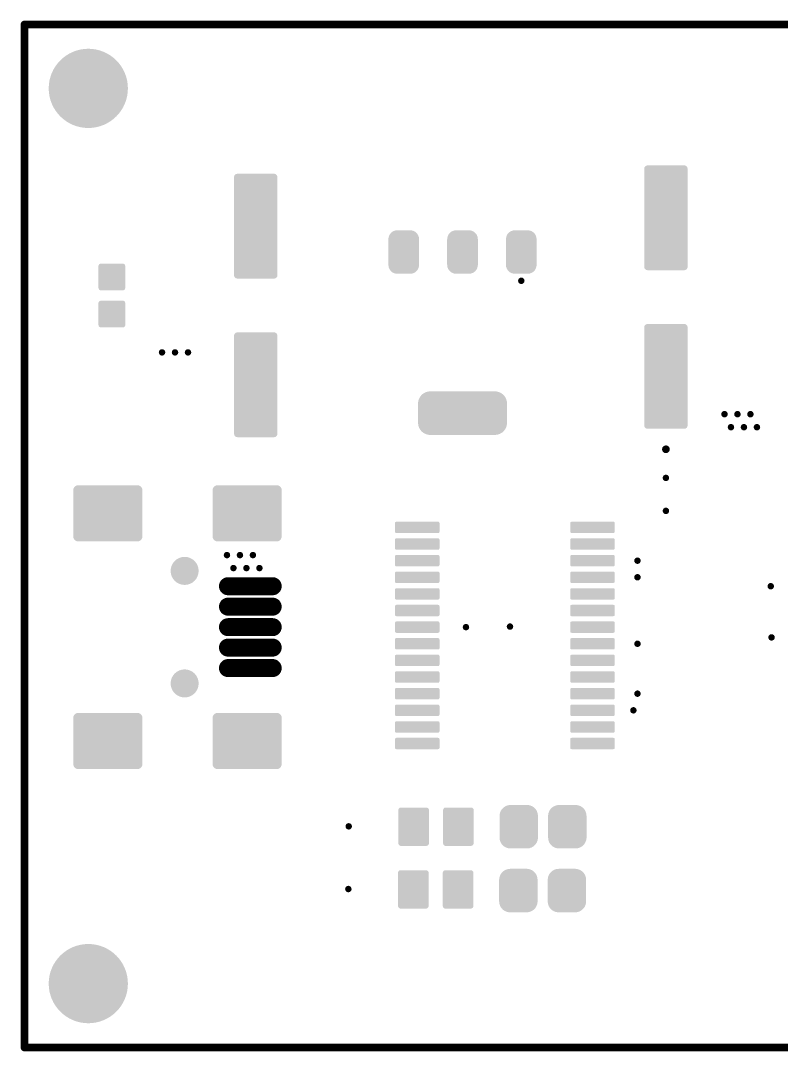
# Model space of a CAD drawing. Header units: millimetres. Extents: x -0.01 to 2.37, y -0.01 to 1.58.
# Drawn here: x -0.006 to 1.166, y -0.006 to 1.581 of the extents above; entities that cross this region are included whole.
import ezdxf

# ---------------------------------------------------------------- set-up
doc = ezdxf.new("R2010")
doc.units = ezdxf.units.MM
doc.layers.get('0').update_dxf_attribs({"linetype": 'CONTINUOUS', "lineweight": 0})
for name, color, linetype, lineweight in [('PCB_KUR_GKO', 130, 'CONTINUOUS', 0), ('PCB_KUR_GTP', 254, 'CONTINUOUS', 0), ('PCB_KUR_GTS', 254, 'CONTINUOUS', 0), ('PCB_KUR_TXT', 254, 'CONTINUOUS', 0)]:
    doc.layers.add(name, color=color, linetype=linetype, lineweight=lineweight)

# ---------------------------------------------------------------- blocks, each defined once
blk = doc.blocks.new('ROUND_3')
h = blk.add_hatch(color=256)
edge = h.paths.add_edge_path(flags=0)
edge.add_arc((0, 0), 0.0059, 0, 360)
blk = doc.blocks.new('CUSTOM_5')
for points in [[(-0.0216, 0.0254), (-0.0215, 0.0261), (0.0216, 0.0254), (0.0214, 0.0261)], [(-0.0216, -0.0254), (-0.0216, 0.0254), (0.0216, -0.0254), (0.0216, 0.0254)], [(-0.0215, 0.0261), (-0.0211, 0.0266), (0.0214, 0.0261), (0.0213, 0.0266)], [(-0.0211, 0.0266), (-0.0207, 0.0272), (0.0213, 0.0266), (0.0206, 0.0272)], [(-0.0207, 0.0272), (-0.0199, 0.0274), (0.0206, 0.0272), (0.0202, 0.0274)], [(-0.0199, 0.0274), (-0.0195, 0.0275), (0.0202, 0.0274), (0.0195, 0.0275)], [(-0.0214, -0.0261), (-0.0216, -0.0254), (0.0215, -0.0261), (0.0216, -0.0254)], [(-0.0213, -0.0266), (-0.0214, -0.0261), (0.0211, -0.0266), (0.0215, -0.0261)], [(-0.0206, -0.0272), (-0.0213, -0.0266), (0.0207, -0.0272), (0.0211, -0.0266)], [(-0.0202, -0.0274), (-0.0206, -0.0272), (0.0199, -0.0274), (0.0207, -0.0272)], [(-0.0195, -0.0275), (-0.0202, -0.0274), (0.0195, -0.0275), (0.0199, -0.0274)]]:
    blk.add_solid(points)
blk = doc.blocks.new('CUSTOM_31')
for points in [[(-0.0315, -0.0756), (-0.0315, 0.0756), (0.0315, -0.0756), (0.0315, 0.0756)], [(-0.0314, 0.0756), (-0.031, 0.0771), (0.0314, 0.0756), (0.0311, 0.0771)], [(-0.031, 0.0772), (-0.0299, 0.0783), (0.031, 0.0772), (0.03, 0.0783)], [(-0.031, 0.0771), (-0.031, 0.0772), (0.0311, 0.0771), (0.031, 0.0772)], [(-0.0299, 0.0783), (-0.0283, 0.0787), (0.0298, 0.0783), (0.0283, 0.0787)], [(-0.0299, 0.0783), (-0.0299, 0.0783), (0.03, 0.0783), (0.0298, 0.0783)], [(-0.0311, -0.0771), (-0.0314, -0.0756), (0.031, -0.0771), (0.0314, -0.0756)], [(-0.031, -0.0772), (-0.0311, -0.0771), (0.031, -0.0772), (0.031, -0.0771)], [(-0.03, -0.0783), (-0.031, -0.0772), (0.0299, -0.0783), (0.031, -0.0772)], [(-0.0283, -0.0787), (-0.0298, -0.0783), (0.0283, -0.0787), (0.0299, -0.0783)]]:
    blk.add_solid(points)
blk = doc.blocks.new('CUSTOM_57')
for points in [[(-0.0325, 0.0062), (-0.0324, 0.0065), (0.0325, 0.0062), (0.0323, 0.0065)], [(-0.0325, -0.0062), (-0.0325, 0.0062), (0.0325, -0.0062), (0.0325, 0.0062)], [(-0.0324, 0.0065), (-0.0319, 0.0068), (0.0323, 0.0065), (0.0321, 0.0068)], [(-0.0319, 0.0068), (-0.0318, 0.0069), (0.0321, 0.0068), (0.0318, 0.0069)], [(-0.0323, -0.0065), (-0.0325, -0.0062), (0.0324, -0.0065), (0.0325, -0.0062)], [(-0.0321, -0.0068), (-0.0323, -0.0065), (0.0319, -0.0068), (0.0324, -0.0065)], [(-0.0318, -0.0069), (-0.0321, -0.0068), (0.0318, -0.0069), (0.0319, -0.0068)]]:
    blk.add_solid(points)
blk = doc.blocks.new('CUSTOM_10')
for points in [[(-0.0187, -0.0168), (-0.0187, 0.0168), (0.0187, -0.0168), (0.0187, 0.0168)], [(-0.0186, 0.0172), (-0.0181, 0.018), (0.0185, 0.0172), (0.0182, 0.018)], [(-0.0186, 0.0168), (-0.0186, 0.0172), (0.0186, 0.0168), (0.0185, 0.0172)], [(-0.0181, 0.018), (-0.018, 0.0182), (0.0182, 0.018), (0.0178, 0.0182)], [(-0.018, 0.0182), (-0.017, 0.0186), (0.0178, 0.0182), (0.0172, 0.0186)], [(-0.017, 0.0186), (-0.0168, 0.0186), (0.0172, 0.0186), (0.0168, 0.0186)], [(-0.0168, 0.0186), (-0.0168, 0.0187), (0.0168, 0.0186), (0.0168, 0.0187)], [(-0.0185, -0.0172), (-0.0186, -0.0168), (0.0186, -0.0172), (0.0186, -0.0168)], [(-0.0182, -0.018), (-0.0185, -0.0172), (0.0181, -0.018), (0.0186, -0.0172)], [(-0.0178, -0.0182), (-0.0182, -0.018), (0.018, -0.0182), (0.0181, -0.018)], [(-0.0172, -0.0186), (-0.0178, -0.0182), (0.017, -0.0186), (0.018, -0.0182)], [(-0.0168, -0.0186), (-0.0172, -0.0186), (0.0168, -0.0186), (0.017, -0.0186)], [(-0.0168, -0.0187), (-0.0168, -0.0186), (0.0168, -0.0187), (0.0168, -0.0186)]]:
    blk.add_solid(points)
blk = doc.blocks.new('OBLONG_58')
at = {"lineweight": 211, "const_width": 0.0197}
blk.add_lwpolyline([(0.0344, 0), (-0.0344, 0)], dxfattribs=at)
at = {"lineweight": 211, "const_width": 0.00985}
for points in [[(-0.0394, 0), (-0.0394, 0, 1), (-0.0295, 0, 1), (-0.0394, 0)], [(0.0295, 0), (0.0295, 0, 1), (0.0394, 0, 1), (0.0295, 0)]]:
    blk.add_lwpolyline(points, format="xyb", dxfattribs=at)
blk = doc.blocks.new('CUSTOM_59')
for points in [[(-0.0492, 0.0363), (-0.0487, 0.0371), (0.0491, 0.0363), (0.0489, 0.0371)], [(-0.0492, 0.0354), (-0.0492, 0.0363), (0.0492, 0.0354), (0.0491, 0.0363)], [(-0.0492, 0.0351), (-0.0492, 0.0354), (0.0492, 0.0351), (0.0492, 0.0354)], [(-0.0492, 0.0348), (-0.0492, 0.0351), (0.0492, 0.0348), (0.0492, 0.0351)], [(-0.0492, -0.0348), (-0.0492, 0.0348), (0.0492, -0.0348), (0.0492, 0.0348)], [(-0.0487, 0.0371), (-0.0484, 0.0378), (0.0489, 0.0371), (0.0483, 0.0378)], [(-0.0484, 0.0378), (-0.0476, 0.0385), (0.0483, 0.0378), (0.0477, 0.0385)], [(-0.0476, 0.0385), (-0.047, 0.039), (0.0477, 0.0385), (0.0468, 0.039)], [(-0.047, 0.039), (-0.0457, 0.0393), (0.0468, 0.039), (0.0462, 0.0393)], [(-0.0457, 0.0393), (-0.0453, 0.0393), (0.0462, 0.0393), (0.0453, 0.0393)], [(-0.0492, -0.0351), (-0.0492, -0.0348), (0.0492, -0.0351), (0.0492, -0.0348)], [(-0.0492, -0.0354), (-0.0492, -0.0351), (0.0492, -0.0354), (0.0492, -0.0351)], [(-0.0491, -0.0363), (-0.0492, -0.0354), (0.0492, -0.0363), (0.0492, -0.0354)], [(-0.0489, -0.0371), (-0.0491, -0.0363), (0.0487, -0.0371), (0.0492, -0.0363)], [(-0.0483, -0.0378), (-0.0489, -0.0371), (0.0484, -0.0378), (0.0487, -0.0371)], [(-0.0477, -0.0385), (-0.0483, -0.0378), (0.0476, -0.0385), (0.0484, -0.0378)], [(-0.0468, -0.039), (-0.0477, -0.0385), (0.047, -0.039), (0.0476, -0.0385)], [(-0.0462, -0.0393), (-0.0468, -0.039), (0.0457, -0.0393), (0.047, -0.039)], [(-0.0453, -0.0393), (-0.0462, -0.0393), (0.0453, -0.0393), (0.0457, -0.0393)]]:
    blk.add_solid(points)
blk = doc.blocks.new('CUSTOM_60')
for points in [[(-0.0256, 0.0176), (-0.0251, 0.0199), (0.0255, 0.0176), (0.0252, 0.0199)], [(-0.0256, 0.0167), (-0.0256, 0.0176), (0.0256, 0.0167), (0.0255, 0.0176)], [(-0.0256, -0.0167), (-0.0256, 0.0167), (0.0256, -0.0167), (0.0256, 0.0167)], [(-0.0251, 0.0199), (-0.025, 0.0207), (0.0252, 0.0199), (0.0249, 0.0207)], [(-0.025, 0.0207), (-0.0239, 0.0229), (0.0249, 0.0207), (0.024, 0.0229)], [(-0.0239, 0.0229), (-0.0236, 0.0236), (0.024, 0.0229), (0.0235, 0.0236)], [(-0.0236, 0.0236), (-0.022, 0.0255), (0.0235, 0.0236), (0.0221, 0.0255)], [(-0.022, 0.0255), (-0.0215, 0.026), (0.0221, 0.0255), (0.0214, 0.026)], [(-0.0215, 0.026), (-0.0195, 0.0275), (0.0214, 0.026), (0.0197, 0.0275)], [(-0.0195, 0.0275), (-0.0189, 0.0279), (0.0197, 0.0275), (0.0188, 0.0279)], [(-0.0189, 0.0279), (-0.0165, 0.0289), (0.0188, 0.0279), (0.0168, 0.0289)], [(-0.0165, 0.0289), (-0.016, 0.0291), (0.0168, 0.0289), (0.0157, 0.0291)], [(-0.016, 0.0291), (-0.0129, 0.0295), (0.0157, 0.0291), (0.0136, 0.0295)], [(-0.0129, 0.0295), (-0.0128, 0.0295), (0.0136, 0.0295), (0.0134, 0.0295)], [(-0.0128, 0.0295), (-0.0128, 0.0295), (0.0134, 0.0295), (0.0128, 0.0295)], [(-0.0255, -0.0176), (-0.0256, -0.0167), (0.0256, -0.0176), (0.0256, -0.0167)], [(-0.0252, -0.0199), (-0.0255, -0.0176), (0.0251, -0.0199), (0.0256, -0.0176)], [(-0.0249, -0.0207), (-0.0252, -0.0199), (0.025, -0.0207), (0.0251, -0.0199)], [(-0.024, -0.0229), (-0.0249, -0.0207), (0.0239, -0.0229), (0.025, -0.0207)], [(-0.0235, -0.0236), (-0.024, -0.0229), (0.0236, -0.0236), (0.0239, -0.0229)], [(-0.0221, -0.0255), (-0.0235, -0.0236), (0.022, -0.0255), (0.0236, -0.0236)], [(-0.0214, -0.0261), (-0.0221, -0.0255), (0.0215, -0.0261), (0.022, -0.0255)], [(-0.0197, -0.0275), (-0.0214, -0.0261), (0.0195, -0.0275), (0.0215, -0.0261)], [(-0.0187, -0.0279), (-0.0197, -0.0275), (0.0189, -0.0279), (0.0195, -0.0275)], [(-0.0168, -0.0289), (-0.0187, -0.0279), (0.0166, -0.0289), (0.0189, -0.0279)], [(-0.0155, -0.0291), (-0.0168, -0.0289), (0.016, -0.0291), (0.0166, -0.0289)], [(-0.0136, -0.0295), (-0.0155, -0.0291), (0.0132, -0.0295), (0.016, -0.0291)], [(-0.0128, -0.0295), (-0.0136, -0.0295), (0.0129, -0.0295), (0.0132, -0.0295)], [(-0.0128, -0.0295), (-0.0128, -0.0295), (0.0128, -0.0295), (0.0129, -0.0295)]]:
    blk.add_solid(points)
blk = doc.blocks.new('CUSTOM_61')
for points in [[(-0.0645, 0.0148), (-0.0643, 0.0173), (0.0645, 0.0148), (0.0643, 0.0173)], [(-0.0643, 0.0173), (-0.0641, 0.0182), (0.0643, 0.0173), (0.0642, 0.0182)], [(-0.0641, 0.0182), (-0.0634, 0.0206), (0.0642, 0.0182), (0.0633, 0.0206)], [(-0.0634, 0.0206), (-0.0629, 0.0214), (0.0633, 0.0206), (0.063, 0.0214)], [(-0.0629, 0.0214), (-0.0616, 0.0236), (0.063, 0.0214), (0.0616, 0.0236)], [(-0.0616, 0.0236), (-0.061, 0.0243), (0.0616, 0.0236), (0.0611, 0.0243)], [(-0.061, 0.0243), (-0.0593, 0.0261), (0.0611, 0.0243), (0.0592, 0.0261)], [(-0.0593, 0.0261), (-0.0585, 0.0266), (0.0592, 0.0261), (0.0586, 0.0266)], [(-0.0585, 0.0266), (-0.0564, 0.028), (0.0586, 0.0266), (0.0563, 0.028)], [(-0.0564, 0.028), (-0.0554, 0.0284), (0.0563, 0.028), (0.0556, 0.0284)], [(-0.0554, 0.0284), (-0.0532, 0.0292), (0.0556, 0.0284), (0.0529, 0.0292)], [(-0.0532, 0.0292), (-0.0517, 0.0293), (0.0529, 0.0292), (0.0523, 0.0293)], [(-0.0517, 0.0293), (-0.0498, 0.0295), (0.0523, 0.0293), (0.0498, 0.0295)], [(-0.0645, 0.0147), (-0.0645, 0.0148), (0.0645, 0.0147), (0.0645, 0.0148)], [(-0.0645, -0.0147), (-0.0645, 0.0147), (0.0645, -0.0147), (0.0645, 0.0147)], [(-0.0645, -0.0148), (-0.0645, -0.0147), (0.0645, -0.0148), (0.0645, -0.0147)], [(-0.0643, -0.0173), (-0.0645, -0.0148), (0.0643, -0.0173), (0.0645, -0.0148)], [(-0.0642, -0.0182), (-0.0643, -0.0173), (0.0641, -0.0182), (0.0643, -0.0173)], [(-0.0633, -0.0206), (-0.0642, -0.0182), (0.0634, -0.0206), (0.0641, -0.0182)], [(-0.063, -0.0214), (-0.0633, -0.0206), (0.0629, -0.0214), (0.0634, -0.0206)], [(-0.0616, -0.0236), (-0.063, -0.0214), (0.0616, -0.0236), (0.0629, -0.0214)], [(-0.0611, -0.0243), (-0.0616, -0.0236), (0.061, -0.0243), (0.0616, -0.0236)], [(-0.0592, -0.0261), (-0.0611, -0.0243), (0.0593, -0.0261), (0.061, -0.0243)], [(-0.0586, -0.0266), (-0.0592, -0.0261), (0.0585, -0.0266), (0.0593, -0.0261)], [(-0.0563, -0.028), (-0.0586, -0.0266), (0.0564, -0.028), (0.0585, -0.0266)], [(-0.0556, -0.0284), (-0.0563, -0.028), (0.0554, -0.0284), (0.0564, -0.028)], [(-0.0529, -0.0292), (-0.0556, -0.0284), (0.0532, -0.0292), (0.0554, -0.0284)], [(-0.0523, -0.0293), (-0.0529, -0.0292), (0.0517, -0.0293), (0.0532, -0.0292)], [(-0.0498, -0.0295), (-0.0523, -0.0293), (0.0498, -0.0295), (0.0517, -0.0293)]]:
    blk.add_solid(points)
blk = doc.blocks.new('CUSTOM_62')
for points in [[(-0.0197, -0.0197), (-0.0197, 0.0197), (0.0197, -0.0197), (0.0197, 0.0197)], [(-0.0196, 0.0211), (-0.0191, 0.0225), (0.0195, 0.0211), (0.0193, 0.0225)], [(-0.0196, 0.0197), (-0.0196, 0.0211), (0.0196, 0.0197), (0.0195, 0.0211)], [(-0.0191, 0.0225), (-0.0188, 0.0238), (0.0193, 0.0225), (0.0187, 0.0238)], [(-0.0188, 0.0238), (-0.018, 0.025), (0.0187, 0.0238), (0.0181, 0.025)], [(-0.018, 0.025), (-0.0173, 0.0261), (0.0181, 0.025), (0.0171, 0.0261)], [(-0.0173, 0.0261), (-0.0161, 0.0271), (0.0171, 0.0261), (0.0163, 0.0271)], [(-0.0161, 0.0271), (-0.0152, 0.028), (0.0163, 0.0271), (0.015, 0.028)], [(-0.0152, 0.028), (-0.0137, 0.0287), (0.015, 0.028), (0.0139, 0.0287)], [(-0.0137, 0.0287), (-0.0126, 0.0291), (0.0139, 0.0287), (0.0123, 0.0291)], [(-0.0126, 0.0291), (-0.0105, 0.0294), (0.0123, 0.0291), (0.0112, 0.0294)], [(-0.0105, 0.0294), (-0.0098, 0.0295), (0.0112, 0.0294), (0.0098, 0.0295)], [(-0.0195, -0.0211), (-0.0196, -0.0197), (0.0196, -0.0211), (0.0196, -0.0197)], [(-0.0193, -0.0225), (-0.0195, -0.0211), (0.0191, -0.0225), (0.0196, -0.0211)], [(-0.0187, -0.0238), (-0.0193, -0.0225), (0.0188, -0.0238), (0.0191, -0.0225)], [(-0.0181, -0.025), (-0.0187, -0.0238), (0.018, -0.025), (0.0188, -0.0238)], [(-0.0171, -0.0261), (-0.0181, -0.025), (0.0173, -0.0261), (0.018, -0.025)], [(-0.0163, -0.0271), (-0.0171, -0.0261), (0.0161, -0.0271), (0.0173, -0.0261)], [(-0.015, -0.028), (-0.0163, -0.0271), (0.0152, -0.028), (0.0161, -0.0271)], [(-0.0139, -0.0287), (-0.015, -0.028), (0.0137, -0.0287), (0.0152, -0.028)], [(-0.0123, -0.0291), (-0.0139, -0.0287), (0.0126, -0.0291), (0.0137, -0.0287)], [(-0.0112, -0.0294), (-0.0123, -0.0291), (0.0105, -0.0294), (0.0126, -0.0291)], [(-0.0098, -0.0295), (-0.0112, -0.0294), (0.0098, -0.0295), (0.0105, -0.0294)]]:
    blk.add_solid(points)
blk = doc.blocks.new('CUSTOM_20')
for points in [[(-0.0236, 0.0254), (-0.0235, 0.0264), (0.0236, 0.0254), (0.0234, 0.0264)], [(-0.0236, 0.0251), (-0.0236, 0.0254), (0.0236, 0.0251), (0.0236, 0.0254)], [(-0.0236, 0.0248), (-0.0236, 0.0251), (0.0236, 0.0248), (0.0236, 0.0251)], [(-0.0236, -0.0248), (-0.0236, 0.0248), (0.0236, -0.0248), (0.0236, 0.0248)], [(-0.0235, 0.0264), (-0.0231, 0.0272), (0.0234, 0.0264), (0.0233, 0.0272)], [(-0.0231, 0.0272), (-0.0227, 0.028), (0.0233, 0.0272), (0.0226, 0.028)], [(-0.0227, 0.028), (-0.022, 0.0286), (0.0226, 0.028), (0.0221, 0.0286)], [(-0.022, 0.0286), (-0.0213, 0.0292), (0.0221, 0.0286), (0.0211, 0.0292)], [(-0.0213, 0.0292), (-0.0201, 0.0294), (0.0211, 0.0292), (0.0205, 0.0294)], [(-0.0201, 0.0294), (-0.0195, 0.0295), (0.0205, 0.0294), (0.0195, 0.0295)], [(-0.0236, -0.0251), (-0.0236, -0.0248), (0.0236, -0.0251), (0.0236, -0.0248)], [(-0.0236, -0.0254), (-0.0236, -0.0251), (0.0236, -0.0254), (0.0236, -0.0251)], [(-0.0234, -0.0264), (-0.0236, -0.0254), (0.0235, -0.0264), (0.0236, -0.0254)], [(-0.0233, -0.0272), (-0.0234, -0.0264), (0.0231, -0.0272), (0.0235, -0.0264)], [(-0.0226, -0.028), (-0.0233, -0.0272), (0.0227, -0.028), (0.0231, -0.0272)], [(-0.0221, -0.0286), (-0.0226, -0.028), (0.022, -0.0286), (0.0227, -0.028)], [(-0.0211, -0.0292), (-0.0221, -0.0286), (0.0213, -0.0292), (0.022, -0.0286)], [(-0.0205, -0.0294), (-0.0211, -0.0292), (0.0201, -0.0294), (0.0213, -0.0292)], [(-0.0195, -0.0295), (-0.0205, -0.0294), (0.0195, -0.0295), (0.0201, -0.0294)]]:
    blk.add_solid(points)
blk = doc.blocks.new('CUSTOM_67')
for points in [[(-0.0318, 0.0792), (-0.0303, 0.0803), (0.0319, 0.0792), (0.0303, 0.0803)], [(-0.0303, 0.0803), (-0.0301, 0.0803), (0.0303, 0.0803), (0.0302, 0.0803)], [(-0.0301, 0.0803), (-0.0283, 0.0807), (0.0302, 0.0803), (0.0283, 0.0807)], [(-0.0334, 0.0756), (-0.0331, 0.0774), (0.0334, 0.0756), (0.033, 0.0774)], [(-0.0334, -0.0756), (-0.0334, 0.0756), (0.0334, -0.0756), (0.0334, 0.0756)], [(-0.0331, 0.0774), (-0.033, 0.0776), (0.033, 0.0774), (0.033, 0.0776)], [(-0.033, 0.0776), (-0.032, 0.0791), (0.033, 0.0776), (0.0319, 0.0791)], [(-0.032, 0.0791), (-0.0318, 0.0792), (0.0319, 0.0791), (0.0319, 0.0792)], [(-0.033, -0.0774), (-0.0334, -0.0756), (0.0331, -0.0774), (0.0334, -0.0756)], [(-0.033, -0.0776), (-0.033, -0.0774), (0.033, -0.0776), (0.0331, -0.0774)], [(-0.0319, -0.0791), (-0.033, -0.0776), (0.032, -0.0791), (0.033, -0.0776)], [(-0.0319, -0.0792), (-0.0319, -0.0791), (0.0318, -0.0792), (0.032, -0.0791)], [(-0.0303, -0.0803), (-0.0319, -0.0792), (0.0303, -0.0803), (0.0318, -0.0792)], [(-0.0302, -0.0803), (-0.0303, -0.0803), (0.0301, -0.0803), (0.0303, -0.0803)], [(-0.0283, -0.0807), (-0.0302, -0.0803), (0.0283, -0.0807), (0.0301, -0.0803)]]:
    blk.add_solid(points)
blk = doc.blocks.new('CUSTOM_71')
for points in [[(-0.0344, 0.0062), (-0.0342, 0.0074), (0.0344, 0.0062), (0.0341, 0.0074)], [(-0.0344, -0.0062), (-0.0344, 0.0062), (0.0344, -0.0062), (0.0344, 0.0062)], [(-0.0342, 0.0074), (-0.034, 0.0076), (0.0341, 0.0074), (0.0341, 0.0076)], [(-0.034, 0.0076), (-0.0332, 0.0085), (0.0341, 0.0076), (0.0331, 0.0085)], [(-0.0332, 0.0085), (-0.0328, 0.0086), (0.0331, 0.0085), (0.033, 0.0086)], [(-0.0328, 0.0086), (-0.0318, 0.0088), (0.033, 0.0086), (0.0318, 0.0088)], [(-0.0341, -0.0074), (-0.0344, -0.0062), (0.0342, -0.0074), (0.0344, -0.0062)], [(-0.0341, -0.0076), (-0.0341, -0.0074), (0.034, -0.0076), (0.0342, -0.0074)], [(-0.0331, -0.0085), (-0.0341, -0.0076), (0.0332, -0.0085), (0.034, -0.0076)], [(-0.033, -0.0086), (-0.0331, -0.0085), (0.0328, -0.0086), (0.0332, -0.0085)], [(-0.0318, -0.0088), (-0.033, -0.0086), (0.0318, -0.0088), (0.0328, -0.0086)]]:
    blk.add_solid(points)
blk = doc.blocks.new('CUSTOM_28')
for points in [[(-0.0206, 0.0175), (-0.0201, 0.0185), (0.0205, 0.0175), (0.0202, 0.0185)], [(-0.0206, 0.0168), (-0.0206, 0.0175), (0.0206, 0.0168), (0.0205, 0.0175)], [(-0.0206, -0.0168), (-0.0206, 0.0168), (0.0206, -0.0168), (0.0206, 0.0168)], [(-0.0201, 0.0185), (-0.0199, 0.0191), (0.0202, 0.0185), (0.0198, 0.0191)], [(-0.0199, 0.0191), (-0.019, 0.0199), (0.0198, 0.0191), (0.0191, 0.0199)], [(-0.019, 0.0199), (-0.0185, 0.0202), (0.0191, 0.0199), (0.0183, 0.0202)], [(-0.0185, 0.0202), (-0.0171, 0.0206), (0.0183, 0.0202), (0.0175, 0.0206)], [(-0.0171, 0.0206), (-0.0168, 0.0206), (0.0175, 0.0206), (0.0168, 0.0206)], [(-0.0205, -0.0175), (-0.0206, -0.0168), (0.0206, -0.0175), (0.0206, -0.0168)], [(-0.0202, -0.0185), (-0.0205, -0.0175), (0.0201, -0.0185), (0.0206, -0.0175)], [(-0.0198, -0.0191), (-0.0202, -0.0185), (0.0199, -0.0191), (0.0201, -0.0185)], [(-0.0191, -0.0199), (-0.0198, -0.0191), (0.019, -0.0199), (0.0199, -0.0191)], [(-0.0183, -0.0202), (-0.0191, -0.0199), (0.0185, -0.0202), (0.019, -0.0199)], [(-0.0175, -0.0206), (-0.0183, -0.0202), (0.0171, -0.0206), (0.0185, -0.0202)], [(-0.0168, -0.0206), (-0.0175, -0.0206), (0.0168, -0.0206), (0.0171, -0.0206)]]:
    blk.add_solid(points)
blk = doc.blocks.new('OBLONG_72')
at = {"lineweight": 211, "const_width": 0.0277}
blk.add_lwpolyline([(0.0344, 0), (-0.0344, 0)], dxfattribs=at)
at = {"lineweight": 211, "const_width": 0.0138}
for points in [[(-0.0414, 0), (-0.0414, 0, 1), (-0.0275, 0, 1), (-0.0414, 0)], [(0.0275, 0), (0.0275, 0, 1), (0.0414, 0, 1), (0.0275, 0)]]:
    blk.add_lwpolyline(points, format="xyb", dxfattribs=at)
blk = doc.blocks.new('CUSTOM_73')
for points in [[(-0.0532, 0.0354), (-0.0529, 0.0378), (0.0532, 0.0354), (0.0529, 0.0378)], [(-0.0532, 0.035), (-0.0532, 0.0354), (0.0532, 0.035), (0.0532, 0.0354)], [(-0.0532, 0.0345), (-0.0532, 0.035), (0.0532, 0.0345), (0.0532, 0.035)], [(-0.0532, -0.0345), (-0.0532, 0.0345), (0.0532, -0.0345), (0.0532, 0.0345)], [(-0.0529, 0.0378), (-0.0528, 0.0379), (0.0529, 0.0378), (0.0529, 0.0379)], [(-0.0528, 0.0379), (-0.0518, 0.04), (0.0529, 0.0379), (0.0518, 0.04)], [(-0.0518, 0.04), (-0.0517, 0.0401), (0.0518, 0.04), (0.0517, 0.0401)], [(-0.0517, 0.0401), (-0.05, 0.0418), (0.0517, 0.0401), (0.05, 0.0418)], [(-0.05, 0.0418), (-0.0499, 0.0419), (0.05, 0.0418), (0.0499, 0.0419)], [(-0.0499, 0.0419), (-0.0478, 0.043), (0.0499, 0.0419), (0.0477, 0.043)], [(-0.0475, 0.043), (-0.0453, 0.0433), (0.0477, 0.043), (0.0453, 0.0433)], [(-0.0532, -0.035), (-0.0532, -0.0345), (0.0532, -0.035), (0.0532, -0.0345)], [(-0.0532, -0.0354), (-0.0532, -0.035), (0.0532, -0.0354), (0.0532, -0.035)], [(-0.0529, -0.0378), (-0.0532, -0.0354), (0.0529, -0.0378), (0.0532, -0.0354)], [(-0.0529, -0.0379), (-0.0529, -0.0378), (0.0528, -0.0379), (0.0529, -0.0378)], [(-0.0518, -0.04), (-0.0529, -0.0379), (0.0518, -0.04), (0.0528, -0.0379)], [(-0.0517, -0.0401), (-0.0518, -0.04), (0.0517, -0.0401), (0.0518, -0.04)], [(-0.05, -0.0418), (-0.0517, -0.0401), (0.05, -0.0418), (0.0517, -0.0401)], [(-0.0499, -0.0419), (-0.05, -0.0418), (0.0499, -0.0419), (0.05, -0.0418)], [(-0.0477, -0.043), (-0.0499, -0.0419), (0.0478, -0.043), (0.0499, -0.0419)], [(-0.0453, -0.0433), (-0.0477, -0.043), (0.0453, -0.0433), (0.0475, -0.043)], [(-0.0477, -0.043), (-0.0477, -0.043), (0.0475, -0.043), (0.0478, -0.043)]]:
    blk.add_solid(points)
blk = doc.blocks.new('CUSTOM_74')
for points in [[(-0.0203, 0.0316), (-0.0199, 0.0319), (0.0205, 0.0316), (0.0198, 0.0319)], [(-0.0199, 0.0319), (-0.0168, 0.0329), (0.0198, 0.0319), (0.0171, 0.0329)], [(-0.0168, 0.0329), (-0.0164, 0.0331), (0.0171, 0.0329), (0.0162, 0.0331)], [(-0.0164, 0.0331), (-0.0128, 0.0335), (0.0162, 0.0331), (0.0135, 0.0335)], [(-0.0128, 0.0335), (-0.0128, 0.0335), (0.0135, 0.0335), (0.0134, 0.0335)], [(-0.0128, 0.0335), (-0.0128, 0.0335), (0.0134, 0.0335), (0.0128, 0.0335)], [(-0.0296, 0.0174), (-0.0291, 0.0204), (0.0295, 0.0174), (0.0292, 0.0204)], [(-0.0296, 0.0167), (-0.0296, 0.0174), (0.0296, 0.0167), (0.0295, 0.0174)], [(-0.0296, -0.0167), (-0.0296, 0.0167), (0.0296, -0.0167), (0.0296, 0.0167)], [(-0.0291, 0.0204), (-0.029, 0.021), (0.0292, 0.0204), (0.029, 0.021)], [(-0.029, 0.021), (-0.0279, 0.0238), (0.029, 0.021), (0.028, 0.0238)], [(-0.0279, 0.0238), (-0.0277, 0.0244), (0.028, 0.0238), (0.0277, 0.0244)], [(-0.0277, 0.0244), (-0.026, 0.027), (0.0277, 0.0244), (0.0261, 0.027)], [(-0.026, 0.027), (-0.0257, 0.0274), (0.0261, 0.027), (0.0256, 0.0274)], [(-0.0257, 0.0274), (-0.0234, 0.0296), (0.0256, 0.0274), (0.0235, 0.0296)], [(-0.0234, 0.0296), (-0.023, 0.03), (0.0235, 0.0296), (0.023, 0.03)], [(-0.023, 0.03), (-0.0203, 0.0316), (0.023, 0.03), (0.0205, 0.0316)], [(-0.0295, -0.0174), (-0.0296, -0.0167), (0.0296, -0.0174), (0.0296, -0.0167)], [(-0.0292, -0.0204), (-0.0295, -0.0174), (0.0291, -0.0204), (0.0296, -0.0174)], [(-0.029, -0.021), (-0.0292, -0.0204), (0.029, -0.021), (0.0291, -0.0204)], [(-0.028, -0.0238), (-0.029, -0.021), (0.0279, -0.0238), (0.029, -0.021)], [(-0.0277, -0.0244), (-0.028, -0.0238), (0.0277, -0.0244), (0.0279, -0.0238)], [(-0.0261, -0.027), (-0.0277, -0.0244), (0.026, -0.027), (0.0277, -0.0244)], [(-0.0256, -0.0274), (-0.0261, -0.027), (0.0257, -0.0274), (0.026, -0.027)], [(-0.0235, -0.0296), (-0.0256, -0.0274), (0.0234, -0.0296), (0.0257, -0.0274)], [(-0.023, -0.03), (-0.0235, -0.0296), (0.023, -0.03), (0.0234, -0.0296)], [(-0.0205, -0.0316), (-0.023, -0.03), (0.0203, -0.0316), (0.023, -0.03)], [(-0.0198, -0.0319), (-0.0205, -0.0316), (0.0199, -0.0319), (0.0203, -0.0316)], [(-0.0171, -0.0329), (-0.0198, -0.0319), (0.0168, -0.0329), (0.0199, -0.0319)], [(-0.0162, -0.0331), (-0.0171, -0.0329), (0.0164, -0.0331), (0.0168, -0.0329)], [(-0.0135, -0.0335), (-0.0162, -0.0331), (0.0128, -0.0335), (0.0164, -0.0331)]]:
    blk.add_solid(points)
blk = doc.blocks.new('CUSTOM_75')
for points in [[(-0.0592, 0.0309), (-0.0573, 0.032), (0.0594, 0.0309), (0.0571, 0.032)], [(-0.0573, 0.032), (-0.0556, 0.0325), (0.0571, 0.032), (0.0559, 0.0325)], [(-0.0556, 0.0325), (-0.0536, 0.0332), (0.0559, 0.0325), (0.0532, 0.0332)], [(-0.0536, 0.0332), (-0.0512, 0.0334), (0.0532, 0.0332), (0.0521, 0.0334)], [(-0.0512, 0.0334), (-0.0498, 0.0335), (0.0521, 0.0334), (0.0498, 0.0335)], [(-0.0685, 0.0148), (-0.0684, 0.0171), (0.0685, 0.0148), (0.0683, 0.0171)], [(-0.0684, 0.0171), (-0.0681, 0.0186), (0.0683, 0.0171), (0.0682, 0.0186)], [(-0.0681, 0.0186), (-0.0675, 0.0209), (0.0682, 0.0186), (0.0674, 0.0209)], [(-0.0675, 0.0209), (-0.0669, 0.0223), (0.0674, 0.0209), (0.067, 0.0223)], [(-0.0669, 0.0223), (-0.0659, 0.0244), (0.067, 0.0223), (0.0658, 0.0244)], [(-0.0659, 0.0244), (-0.0649, 0.0257), (0.0658, 0.0244), (0.0651, 0.0257)], [(-0.0649, 0.0257), (-0.0636, 0.0275), (0.0651, 0.0257), (0.0635, 0.0275)], [(-0.0636, 0.0275), (-0.0624, 0.0286), (0.0635, 0.0275), (0.0625, 0.0286)], [(-0.0624, 0.0286), (-0.0607, 0.0301), (0.0625, 0.0286), (0.0605, 0.0301)], [(-0.0607, 0.0301), (-0.0592, 0.0309), (0.0605, 0.0301), (0.0594, 0.0309)], [(-0.0685, 0.0147), (-0.0685, 0.0148), (0.0685, 0.0147), (0.0685, 0.0148)], [(-0.0685, -0.0147), (-0.0685, 0.0147), (0.0685, -0.0147), (0.0685, 0.0147)], [(-0.0685, -0.0148), (-0.0685, -0.0147), (0.0685, -0.0148), (0.0685, -0.0147)], [(-0.0683, -0.0171), (-0.0685, -0.0148), (0.0684, -0.0171), (0.0685, -0.0148)], [(-0.0682, -0.0186), (-0.0683, -0.0171), (0.0681, -0.0186), (0.0684, -0.0171)], [(-0.0674, -0.0209), (-0.0682, -0.0186), (0.0675, -0.0209), (0.0681, -0.0186)], [(-0.067, -0.0223), (-0.0674, -0.0209), (0.0669, -0.0223), (0.0675, -0.0209)], [(-0.0658, -0.0244), (-0.067, -0.0223), (0.0659, -0.0244), (0.0669, -0.0223)], [(-0.0651, -0.0257), (-0.0658, -0.0244), (0.0649, -0.0257), (0.0659, -0.0244)], [(-0.0635, -0.0275), (-0.0651, -0.0257), (0.0636, -0.0275), (0.0649, -0.0257)], [(-0.0625, -0.0286), (-0.0635, -0.0275), (0.0624, -0.0286), (0.0636, -0.0275)], [(-0.0605, -0.0301), (-0.0625, -0.0286), (0.0607, -0.0301), (0.0624, -0.0286)], [(-0.0594, -0.0309), (-0.0605, -0.0301), (0.0592, -0.0309), (0.0607, -0.0301)], [(-0.0571, -0.032), (-0.0594, -0.0309), (0.0573, -0.032), (0.0592, -0.0309)], [(-0.0559, -0.0325), (-0.0571, -0.032), (0.0556, -0.0325), (0.0573, -0.032)], [(-0.0532, -0.0332), (-0.0559, -0.0325), (0.0536, -0.0332), (0.0556, -0.0325)], [(-0.0521, -0.0334), (-0.0532, -0.0332), (0.0512, -0.0334), (0.0536, -0.0332)], [(-0.0498, -0.0335), (-0.0521, -0.0334), (0.0498, -0.0335), (0.0512, -0.0334)]]:
    blk.add_solid(points)
blk = doc.blocks.new('CUSTOM_76')
for points in [[(-0.0175, 0.0311), (-0.0163, 0.032), (0.0177, 0.0311), (0.016, 0.032)], [(-0.0163, 0.032), (-0.0145, 0.0326), (0.016, 0.032), (0.0148, 0.0326)], [(-0.0145, 0.0326), (-0.0131, 0.0331), (0.0148, 0.0326), (0.0127, 0.0331)], [(-0.0131, 0.0331), (-0.0108, 0.0334), (0.0127, 0.0331), (0.0116, 0.0334)], [(-0.0108, 0.0334), (-0.0098, 0.0335), (0.0116, 0.0334), (0.0098, 0.0335)], [(-0.0237, -0.0197), (-0.0237, 0.0197), (0.0237, -0.0197), (0.0237, 0.0197)], [(-0.0236, 0.0197), (-0.0235, 0.0214), (0.0236, 0.0197), (0.0234, 0.0214)], [(-0.0235, 0.0214), (-0.0231, 0.023), (0.0234, 0.0214), (0.0233, 0.023)], [(-0.0231, 0.023), (-0.0227, 0.0246), (0.0233, 0.023), (0.0226, 0.0246)], [(-0.0227, 0.0246), (-0.022, 0.0261), (0.0226, 0.0246), (0.0221, 0.0261)], [(-0.022, 0.0261), (-0.0212, 0.0276), (0.0221, 0.0261), (0.0211, 0.0276)], [(-0.0212, 0.0276), (-0.0201, 0.0288), (0.0211, 0.0276), (0.0202, 0.0288)], [(-0.0201, 0.0288), (-0.019, 0.0301), (0.0202, 0.0288), (0.0188, 0.0301)], [(-0.019, 0.0301), (-0.0175, 0.0311), (0.0188, 0.0301), (0.0177, 0.0311)], [(-0.0234, -0.0214), (-0.0236, -0.0197), (0.0235, -0.0214), (0.0236, -0.0197)], [(-0.0233, -0.023), (-0.0234, -0.0214), (0.0231, -0.023), (0.0235, -0.0214)], [(-0.0226, -0.0246), (-0.0233, -0.023), (0.0227, -0.0246), (0.0231, -0.023)], [(-0.0221, -0.0261), (-0.0226, -0.0246), (0.022, -0.0261), (0.0227, -0.0246)], [(-0.0211, -0.0276), (-0.0221, -0.0261), (0.0212, -0.0276), (0.022, -0.0261)], [(-0.0202, -0.0288), (-0.0211, -0.0276), (0.0201, -0.0288), (0.0212, -0.0276)], [(-0.0188, -0.0301), (-0.0202, -0.0288), (0.019, -0.0301), (0.0201, -0.0288)], [(-0.0177, -0.0311), (-0.0188, -0.0301), (0.0175, -0.0311), (0.019, -0.0301)], [(-0.016, -0.032), (-0.0177, -0.0311), (0.0163, -0.032), (0.0175, -0.0311)], [(-0.0148, -0.0326), (-0.016, -0.032), (0.0145, -0.0326), (0.0163, -0.032)], [(-0.0127, -0.0331), (-0.0148, -0.0326), (0.0131, -0.0331), (0.0145, -0.0326)], [(-0.0116, -0.0334), (-0.0127, -0.0331), (0.0108, -0.0334), (0.0131, -0.0331)], [(-0.0098, -0.0335), (-0.0116, -0.0334), (0.0098, -0.0335), (0.0108, -0.0334)]]:
    blk.add_solid(points)
blk = doc.blocks.new('ROUND_22')
h = blk.add_hatch(color=256)
edge = h.paths.add_edge_path(flags=0)
edge.add_arc((0, 0), 0.061, 0, 360)
blk = doc.blocks.new('ROUND_23')
h = blk.add_hatch(color=256)
edge = h.paths.add_edge_path(flags=0)
edge.add_arc((0, 0), 0.0216, 0, 360)
blk = doc.blocks.new('ROUND_8')
h = blk.add_hatch(color=256)
edge = h.paths.add_edge_path(flags=0)
edge.add_arc((0, 0), 0.005, 0, 360)
blk = doc.blocks.new('ROUND_78')
h = blk.add_hatch(color=256)
edge = h.paths.add_edge_path(flags=0)
edge.add_arc((0, 0), 0.006, 0, 360)
blk = doc.blocks.new('ROUND_14')
h = blk.add_hatch(color=256)
edge = h.paths.add_edge_path(flags=0)
edge.add_arc((0, 0), 0.0197, 0, 360)
blk = doc.blocks.new('ROUND_12')
h = blk.add_hatch(color=256)
edge = h.paths.add_edge_path(flags=0)
edge.add_arc((0, 0), 0.059, 0, 360)

msp = doc.modelspace()

# ---------------------------------------------------------------- linework, layer by layer
at = {"layer": 'PCB_KUR_GKO', "lineweight": 211, "const_width": 0.0118}
for points in [[(0, 0), (0, 1.5748)], [(0, 1.5748), (2.3622, 1.5748)], [(0, 0), (2.3622, 0)]]:
    msp.add_lwpolyline(points, dxfattribs=at)

# ---------------------------------------------------------------- block references
at = {"layer": 'PCB_KUR_GKO'}
for p in [(0, 1.5748), (0, 0), (0, 0)]:
    msp.add_blockref('ROUND_3', p, dxfattribs=at)
at = {"layer": 'PCB_KUR_GTP'}
for name, p in [('CUSTOM_31', (0.9882, 1.2772)), ('CUSTOM_31', (0.3563, 1.2643)), ('CUSTOM_62', (0.5843, 1.2245)), ('CUSTOM_62', (0.6749, 1.2245)), ('CUSTOM_62', (0.7654, 1.2245)), ('CUSTOM_10', (0.1347, 1.1861)), ('CUSTOM_10', (0.1347, 1.129)), ('CUSTOM_31', (0.9882, 1.0331)), ('CUSTOM_31', (0.3563, 1.0202)), ('CUSTOM_61', (0.6749, 0.9765)), ('CUSTOM_59', (0.1285, 0.8223)), ('CUSTOM_59', (0.3431, 0.8223)), ('CUSTOM_57', (0.6051, 0.8006)), ('CUSTOM_57', (0.8751, 0.8006)), ('CUSTOM_57', (0.6051, 0.775)), ('CUSTOM_57', (0.8751, 0.775)), ('CUSTOM_57', (0.6051, 0.7494)), ('CUSTOM_57', (0.8751, 0.7494)), ('CUSTOM_57', (0.6051, 0.7239)), ('CUSTOM_57', (0.8751, 0.7239)), ('OBLONG_58', (0.348, 0.7101)), ('CUSTOM_57', (0.6051, 0.6983)), ('CUSTOM_57', (0.8751, 0.6983)), ('OBLONG_58', (0.348, 0.6786)), ('CUSTOM_57', (0.6051, 0.6727)), ('CUSTOM_57', (0.8751, 0.6727)), ('OBLONG_58', (0.348, 0.6471)), ('CUSTOM_57', (0.6051, 0.6471)), ('CUSTOM_57', (0.8751, 0.6471)), ('OBLONG_58', (0.348, 0.6156)), ('CUSTOM_57', (0.6051, 0.6215)), ('CUSTOM_57', (0.8751, 0.6215)), ('OBLONG_58', (0.348, 0.5841)), ('CUSTOM_57', (0.6051, 0.5959)), ('CUSTOM_57', (0.8751, 0.5959)), ('CUSTOM_57', (0.6051, 0.5703)), ('CUSTOM_57', (0.8751, 0.5703)), ('CUSTOM_57', (0.6051, 0.5447)), ('CUSTOM_57', (0.8751, 0.5447)), ('CUSTOM_57', (0.6051, 0.5191)), ('CUSTOM_57', (0.8751, 0.5191)), ('CUSTOM_59', (0.1285, 0.4719)), ('CUSTOM_59', (0.3431, 0.4719)), ('CUSTOM_57', (0.6051, 0.4935)), ('CUSTOM_57', (0.8751, 0.4935)), ('CUSTOM_57', (0.6051, 0.468)), ('CUSTOM_57', (0.8751, 0.468)), ('CUSTOM_5', (0.5996, 0.3399)), ('CUSTOM_5', (0.6685, 0.3399)), ('CUSTOM_60', (0.7615, 0.3399)), ('CUSTOM_60', (0.8363, 0.3399)), ('CUSTOM_5', (0.5991, 0.2434)), ('CUSTOM_5', (0.668, 0.2434)), ('CUSTOM_60', (0.7609, 0.2416)), ('CUSTOM_60', (0.8357, 0.2416))]:
    msp.add_blockref(name, p, dxfattribs=at)
at = {"layer": 'PCB_KUR_GTS'}
for name, p in [('ROUND_22', (0.0984, 1.4764)), ('CUSTOM_67', (0.9882, 1.2772)), ('CUSTOM_67', (0.3563, 1.2643)), ('CUSTOM_76', (0.5843, 1.2245)), ('CUSTOM_76', (0.6749, 1.2245)), ('CUSTOM_76', (0.7654, 1.2245)), ('CUSTOM_28', (0.1347, 1.1861)), ('CUSTOM_28', (0.1347, 1.129)), ('CUSTOM_67', (0.9882, 1.0331)), ('CUSTOM_67', (0.3563, 1.0202)), ('CUSTOM_75', (0.6749, 0.9765)), ('CUSTOM_73', (0.1285, 0.8223)), ('CUSTOM_73', (0.3431, 0.8223)), ('CUSTOM_71', (0.6051, 0.8006)), ('CUSTOM_71', (0.8751, 0.8006)), ('CUSTOM_71', (0.6051, 0.775)), ('CUSTOM_71', (0.8751, 0.775)), ('ROUND_23', (0.2468, 0.7337)), ('CUSTOM_71', (0.6051, 0.7494)), ('CUSTOM_71', (0.8751, 0.7494)), ('CUSTOM_71', (0.6051, 0.7239)), ('CUSTOM_71', (0.8751, 0.7239)), ('OBLONG_72', (0.348, 0.7101)), ('CUSTOM_71', (0.6051, 0.6983)), ('CUSTOM_71', (0.8751, 0.6983)), ('OBLONG_72', (0.348, 0.6786)), ('CUSTOM_71', (0.6051, 0.6727)), ('CUSTOM_71', (0.8751, 0.6727)), ('OBLONG_72', (0.348, 0.6471)), ('CUSTOM_71', (0.6051, 0.6471)), ('CUSTOM_71', (0.8751, 0.6471)), ('OBLONG_72', (0.348, 0.6156)), ('CUSTOM_71', (0.6051, 0.6215)), ('CUSTOM_71', (0.8751, 0.6215)), ('CUSTOM_71', (0.6051, 0.5959)), ('CUSTOM_71', (0.8751, 0.5959)), ('OBLONG_72', (0.348, 0.5841)), ('ROUND_23', (0.2468, 0.5605)), ('CUSTOM_71', (0.6051, 0.5703)), ('CUSTOM_71', (0.8751, 0.5703)), ('CUSTOM_71', (0.6051, 0.5447)), ('CUSTOM_71', (0.8751, 0.5447)), ('CUSTOM_71', (0.6051, 0.5191)), ('CUSTOM_71', (0.8751, 0.5191)), ('CUSTOM_73', (0.1285, 0.4719)), ('CUSTOM_73', (0.3431, 0.4719)), ('CUSTOM_71', (0.6051, 0.4935)), ('CUSTOM_71', (0.8751, 0.4935)), ('CUSTOM_71', (0.6051, 0.468)), ('CUSTOM_71', (0.8751, 0.468)), ('CUSTOM_20', (0.5996, 0.3399)), ('CUSTOM_20', (0.6685, 0.3399)), ('CUSTOM_74', (0.7615, 0.3399)), ('CUSTOM_74', (0.8363, 0.3399)), ('CUSTOM_20', (0.5991, 0.2434)), ('CUSTOM_20', (0.668, 0.2434)), ('CUSTOM_74', (0.7609, 0.2416)), ('CUSTOM_74', (0.8357, 0.2416)), ('ROUND_22', (0.0984, 0.0984))]:
    msp.add_blockref(name, p, dxfattribs=at)
at = {"layer": 'PCB_KUR_TXT'}
for name, p in [('ROUND_12', (0.0984, 1.4764)), ('ROUND_8', (0.7654, 1.1802)), ('ROUND_8', (0.212, 1.07)), ('ROUND_8', (0.232, 1.07)), ('ROUND_8', (0.252, 1.07)), ('ROUND_8', (1.0784, 0.9749)), ('ROUND_8', (1.0984, 0.9749)), ('ROUND_8', (1.1184, 0.9749)), ('ROUND_8', (1.0884, 0.9549)), ('ROUND_8', (1.1084, 0.9549)), ('ROUND_8', (1.1284, 0.9549)), ('ROUND_78', (0.9882, 0.9209)), ('ROUND_8', (0.9882, 0.8768)), ('ROUND_8', (0.9882, 0.8261)), ('ROUND_8', (0.312, 0.758)), ('ROUND_8', (0.332, 0.758)), ('ROUND_8', (0.352, 0.758)), ('ROUND_14', (0.2468, 0.7337)), ('ROUND_8', (0.9444, 0.7494)), ('ROUND_8', (0.322, 0.738)), ('ROUND_8', (0.342, 0.738)), ('ROUND_8', (0.362, 0.738)), ('ROUND_8', (0.9444, 0.7239)), ('ROUND_8', (1.1497, 0.7101)), ('ROUND_8', (0.6802, 0.6471)), ('ROUND_8', (0.748, 0.648)), ('ROUND_8', (1.1509, 0.6313)), ('ROUND_8', (0.9444, 0.6215)), ('ROUND_14', (0.2468, 0.5605)), ('ROUND_8', (0.9444, 0.5447)), ('ROUND_8', (0.9381, 0.5191)), ('ROUND_8', (0.4996, 0.3405)), ('ROUND_8', (0.499, 0.244)), ('ROUND_12', (0.0984, 0.0984))]:
    msp.add_blockref(name, p, dxfattribs=at)

doc.saveas('drawing.dxf')
